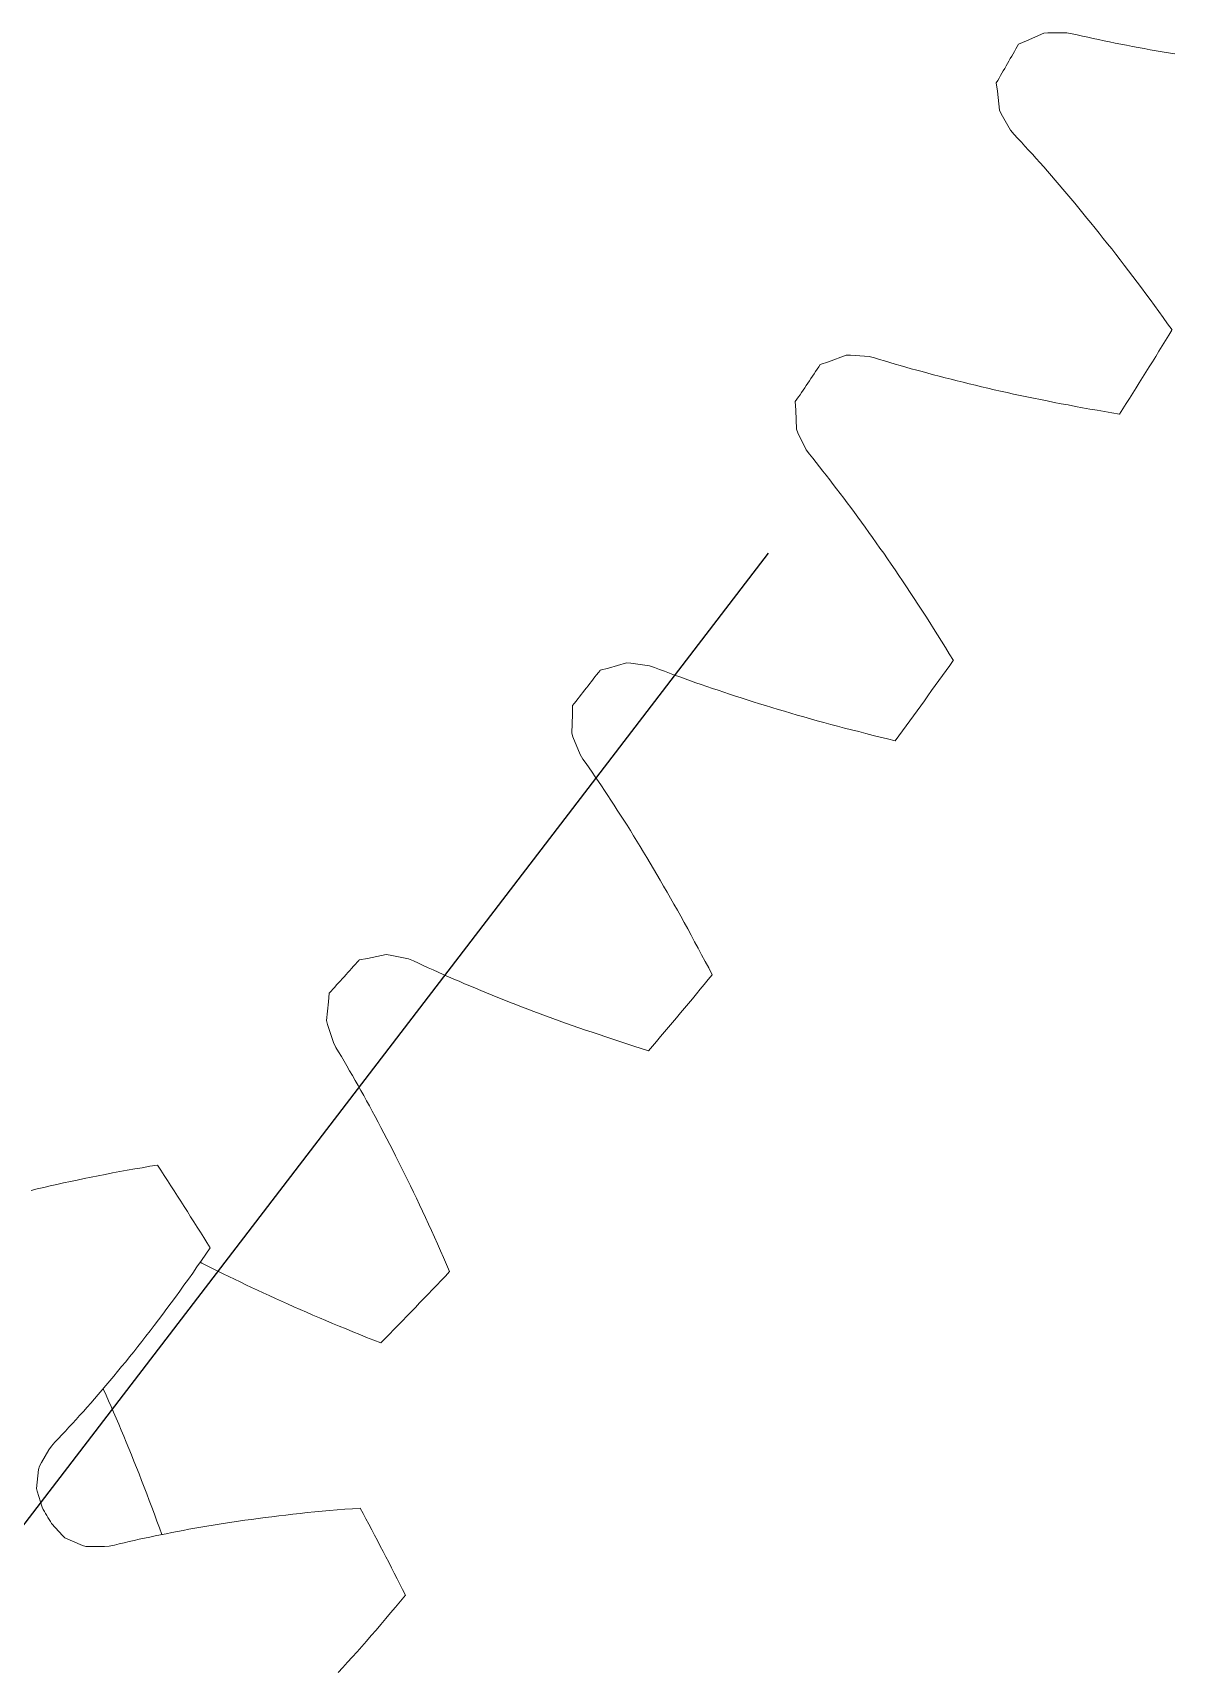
# Model space of a CAD drawing. Header units: millimetres. Extents: x 278858 to 279223, y 218711 to 219074.
# Drawn here: x 278959.26 to 278968.5, y 218885.94 to 218899.2 of the extents above; entities that cross this region are included whole.
import ezdxf

# ---------------------------------------------------------------- set-up
doc = ezdxf.new("R2010")
doc.units = ezdxf.units.MM
doc.header["$LTSCALE"] = 2
doc.layers.add('AM_4', color=3, linetype='Continuous', lineweight=25)
doc.layers.add('AM_9', color=251, linetype='Continuous', lineweight=15)

msp = doc.modelspace()

# ---------------------------------------------------------------- linework, layer by layer
at = {"layer": 'AM_4'}
msp.add_line((278965.221, 218894.986), (278949.393, 218874.344), dxfattribs=at)
at = {"layer": 'AM_9'}
for p, q in [((278967.25, 218899.11), (278967.314, 218899.137)), ((278967.314, 218899.137), (278967.454, 218899.199)), ((278967.454, 218899.199), (278967.487, 218899.202)), ((278967.487, 218899.202), (278967.641, 218899.201)), ((278967.641, 218899.201), (278967.683, 218899.194)), ((278967.683, 218899.194), (278967.725, 218899.185)), ((278967.725, 218899.185), (278967.768, 218899.175)), ((278967.768, 218899.175), (278967.81, 218899.166)), ((278967.81, 218899.166), (278967.854, 218899.156)), ((278967.854, 218899.156), (278967.898, 218899.147)), ((278967.898, 218899.147), (278967.942, 218899.138)), ((278967.942, 218899.138), (278967.987, 218899.128)), ((278967.987, 218899.128), (278968.032, 218899.119)), ((278968.032, 218899.119), (278968.078, 218899.11)), ((278968.078, 218899.11), (278968.125, 218899.101)), ((278968.125, 218899.101), (278968.172, 218899.092)), ((278968.172, 218899.092), (278968.219, 218899.083)), ((278968.219, 218899.083), (278968.267, 218899.074)), ((278968.267, 218899.074), (278968.316, 218899.065)), ((278968.316, 218899.065), (278968.365, 218899.056)), ((278968.365, 218899.056), (278968.414, 218899.048)), ((278968.414, 218899.048), (278968.464, 218899.039)), ((278968.464, 218899.039), (278968.515, 218899.03)), ((278967.078, 218898.728), (278967.069, 218898.797)), ((278967.094, 218898.575), (278967.078, 218898.728)), ((278967.108, 218898.545), (278967.094, 218898.575)), ((278967.185, 218898.413), (278967.108, 218898.545)), ((278967.213, 218898.379), (278967.185, 218898.413)), ((278967.242, 218898.348), (278967.213, 218898.379)), ((278967.272, 218898.316), (278967.242, 218898.348)), ((278967.301, 218898.284), (278967.272, 218898.316)), ((278967.331, 218898.251), (278967.301, 218898.284)), ((278967.361, 218898.218), (278967.331, 218898.251)), ((278967.391, 218898.184), (278967.361, 218898.218)), ((278967.422, 218898.15), (278967.391, 218898.184)), ((278967.453, 218898.115), (278967.422, 218898.15)), ((278967.484, 218898.08), (278967.453, 218898.115)), ((278967.515, 218898.044), (278967.484, 218898.08)), ((278967.546, 218898.008), (278967.515, 218898.044)), ((278967.577, 218897.971), (278967.546, 218898.008)), ((278967.609, 218897.934), (278967.577, 218897.971)), ((278967.641, 218897.896), (278967.609, 218897.934)), ((278967.673, 218897.858), (278967.641, 218897.896)), ((278967.705, 218897.82), (278967.673, 218897.858)), ((278967.738, 218897.781), (278967.705, 218897.82)), ((278967.771, 218897.741), (278967.738, 218897.781)), ((278967.803, 218897.701), (278967.771, 218897.741)), ((278967.836, 218897.661), (278967.803, 218897.701)), ((278967.87, 218897.619), (278967.836, 218897.661)), ((278967.903, 218897.578), (278967.87, 218897.619)), ((278967.936, 218897.536), (278967.903, 218897.578)), ((278967.97, 218897.493), (278967.936, 218897.536)), ((278968.004, 218897.45), (278967.97, 218897.493)), ((278968.038, 218897.407), (278968.004, 218897.45)), ((278968.072, 218897.363), (278968.038, 218897.407)), ((278968.106, 218897.318), (278968.072, 218897.363)), ((278968.141, 218897.273), (278968.106, 218897.318)), ((278968.175, 218897.227), (278968.141, 218897.273)), ((278968.21, 218897.181), (278968.175, 218897.227)), ((278968.245, 218897.135), (278968.21, 218897.181)), ((278968.28, 218897.088), (278968.245, 218897.135)), ((278968.315, 218897.04), (278968.28, 218897.088)), ((278968.35, 218896.992), (278968.315, 218897.04)), ((278968.386, 218896.943), (278968.35, 218896.992)), ((278968.421, 218896.894), (278968.386, 218896.943)), ((278968.457, 218896.844), (278968.421, 218896.894)), ((278968.493, 218896.794), (278968.457, 218896.844)), ((278965.708, 218896.536), (278965.853, 218896.589)), ((278965.853, 218896.589), (278965.886, 218896.589)), ((278965.886, 218896.589), (278966.039, 218896.578)), ((278966.039, 218896.578), (278966.081, 218896.567)), ((278966.081, 218896.567), (278966.122, 218896.555)), ((278965.642, 218896.514), (278965.708, 218896.536)), ((278966.122, 218896.555), (278966.163, 218896.543)), ((278966.163, 218896.543), (278966.205, 218896.53)), ((278966.205, 218896.53), (278966.248, 218896.518)), ((278966.248, 218896.518), (278966.291, 218896.505)), ((278966.291, 218896.505), (278966.335, 218896.493)), ((278966.335, 218896.493), (278966.379, 218896.48)), ((278966.379, 218896.48), (278966.424, 218896.468)), ((278966.424, 218896.468), (278966.469, 218896.456)), ((278966.469, 218896.456), (278966.514, 218896.443)), ((278966.514, 218896.443), (278966.561, 218896.431)), ((278966.561, 218896.431), (278966.607, 218896.419)), ((278966.607, 218896.419), (278966.655, 218896.407)), ((278966.655, 218896.407), (278966.702, 218896.394)), ((278966.702, 218896.394), (278966.751, 218896.382)), ((278966.751, 218896.382), (278966.8, 218896.37)), ((278966.8, 218896.37), (278966.849, 218896.358)), ((278966.849, 218896.358), (278966.899, 218896.346)), ((278966.899, 218896.346), (278966.949, 218896.334)), ((278966.949, 218896.334), (278967, 218896.322)), ((278967, 218896.322), (278967.052, 218896.31)), ((278967.052, 218896.31), (278967.104, 218896.299)), ((278967.104, 218896.299), (278967.156, 218896.287)), ((278965.444, 218896.145), (278965.44, 218896.214)), ((278967.156, 218896.287), (278967.209, 218896.275)), ((278967.209, 218896.275), (278967.263, 218896.264)), ((278967.263, 218896.264), (278967.317, 218896.252)), ((278967.317, 218896.252), (278967.371, 218896.241)), ((278967.371, 218896.241), (278967.426, 218896.23)), ((278967.426, 218896.23), (278967.482, 218896.219)), ((278967.482, 218896.219), (278967.538, 218896.207)), ((278967.538, 218896.207), (278967.595, 218896.196)), ((278967.595, 218896.196), (278967.652, 218896.186)), ((278967.652, 218896.186), (278967.71, 218896.175)), ((278967.71, 218896.175), (278967.768, 218896.164)), ((278967.768, 218896.164), (278967.827, 218896.153)), ((278965.45, 218895.991), (278965.444, 218896.145)), ((278967.827, 218896.153), (278967.886, 218896.143)), ((278967.886, 218896.143), (278967.946, 218896.133)), ((278967.946, 218896.133), (278968.006, 218896.122)), ((278968.006, 218896.122), (278968.067, 218896.112)), ((278965.461, 218895.96), (278965.45, 218895.991)), ((278965.529, 218895.822), (278965.461, 218895.96)), ((278965.555, 218895.787), (278965.529, 218895.822)), ((278965.582, 218895.754), (278965.555, 218895.787)), ((278965.609, 218895.72), (278965.582, 218895.754)), ((278965.636, 218895.686), (278965.609, 218895.72)), ((278965.663, 218895.651), (278965.636, 218895.686)), ((278965.691, 218895.616), (278965.663, 218895.651)), ((278965.719, 218895.58), (278965.691, 218895.616)), ((278965.747, 218895.543), (278965.719, 218895.58)), ((278965.775, 218895.507), (278965.747, 218895.543)), ((278965.804, 218895.469), (278965.775, 218895.507)), ((278965.832, 218895.432), (278965.804, 218895.469)), ((278965.861, 218895.393), (278965.832, 218895.432)), ((278965.89, 218895.355), (278965.861, 218895.393)), ((278965.919, 218895.315), (278965.89, 218895.355)), ((278965.948, 218895.276), (278965.919, 218895.315)), ((278965.977, 218895.236), (278965.948, 218895.276)), ((278966.007, 218895.195), (278965.977, 218895.236)), ((278966.037, 218895.154), (278966.007, 218895.195)), ((278966.066, 218895.112), (278966.037, 218895.154)), ((278966.096, 218895.07), (278966.066, 218895.112)), ((278966.126, 218895.027), (278966.096, 218895.07)), ((278966.157, 218894.984), (278966.126, 218895.027)), ((278966.187, 218894.94), (278966.157, 218894.984)), ((278966.217, 218894.895), (278966.187, 218894.94)), ((278966.248, 218894.851), (278966.217, 218894.895)), ((278966.279, 218894.805), (278966.248, 218894.851)), ((278966.31, 218894.76), (278966.279, 218894.805)), ((278966.341, 218894.713), (278966.31, 218894.76)), ((278966.372, 218894.666), (278966.341, 218894.713)), ((278966.403, 218894.619), (278966.372, 218894.666)), ((278966.434, 218894.571), (278966.403, 218894.619)), ((278966.466, 218894.523), (278966.434, 218894.571)), ((278966.497, 218894.474), (278966.466, 218894.523)), ((278966.529, 218894.424), (278966.497, 218894.474)), ((278966.561, 218894.374), (278966.529, 218894.424)), ((278966.592, 218894.324), (278966.561, 218894.374)), ((278966.624, 218894.273), (278966.592, 218894.324)), ((278966.656, 218894.221), (278966.624, 218894.273)), ((278966.688, 218894.169), (278966.656, 218894.221)), ((278963.858, 218894.036), (278963.925, 218894.053)), ((278963.925, 218894.053), (278964.073, 218894.096)), ((278964.073, 218894.096), (278964.106, 218894.094)), ((278964.106, 218894.094), (278964.258, 218894.072)), ((278964.258, 218894.072), (278964.299, 218894.059)), ((278964.299, 218894.059), (278964.339, 218894.044)), ((278964.339, 218894.044), (278964.379, 218894.028)), ((278966.721, 218894.116), (278966.688, 218894.169)), ((278964.379, 218894.028), (278964.421, 218894.013)), ((278964.421, 218894.013), (278964.462, 218893.997)), ((278964.462, 218893.997), (278964.504, 218893.982)), ((278964.504, 218893.982), (278964.547, 218893.967)), ((278964.547, 218893.967), (278964.59, 218893.951)), ((278964.59, 218893.951), (278964.634, 218893.936)), ((278964.634, 218893.936), (278964.678, 218893.92)), ((278964.678, 218893.92), (278964.723, 218893.905)), ((278964.723, 218893.905), (278964.768, 218893.889)), ((278964.768, 218893.889), (278964.814, 218893.874)), ((278964.814, 218893.874), (278964.86, 218893.858)), ((278964.86, 218893.858), (278964.907, 218893.843)), ((278964.907, 218893.843), (278964.954, 218893.827)), ((278964.954, 218893.827), (278965.002, 218893.812)), ((278965.002, 218893.812), (278965.05, 218893.796)), ((278965.05, 218893.796), (278965.099, 218893.781)), ((278965.099, 218893.781), (278965.149, 218893.765)), ((278963.629, 218893.528), (278963.634, 218893.681)), ((278963.634, 218893.681), (278963.635, 218893.751)), ((278965.149, 218893.765), (278965.199, 218893.75)), ((278965.199, 218893.75), (278965.249, 218893.735)), ((278965.249, 218893.735), (278965.3, 218893.719)), ((278965.3, 218893.719), (278965.352, 218893.704)), ((278965.352, 218893.704), (278965.404, 218893.689)), ((278965.404, 218893.689), (278965.456, 218893.673)), ((278965.456, 218893.673), (278965.51, 218893.658)), ((278965.51, 218893.658), (278965.563, 218893.643)), ((278965.563, 218893.643), (278965.617, 218893.628)), ((278963.638, 218893.496), (278963.629, 218893.528)), ((278965.617, 218893.628), (278965.672, 218893.613)), ((278965.672, 218893.613), (278965.727, 218893.598)), ((278965.727, 218893.598), (278965.783, 218893.583)), ((278965.783, 218893.583), (278965.839, 218893.568)), ((278965.839, 218893.568), (278965.896, 218893.553)), ((278965.896, 218893.553), (278965.954, 218893.539)), ((278965.954, 218893.539), (278966.011, 218893.524)), ((278966.011, 218893.524), (278966.07, 218893.509)), ((278963.697, 218893.354), (278963.638, 218893.496)), ((278966.07, 218893.509), (278966.129, 218893.495)), ((278966.129, 218893.495), (278966.188, 218893.481)), ((278966.188, 218893.481), (278966.248, 218893.466)), ((278963.719, 218893.317), (278963.697, 218893.354)), ((278963.744, 218893.282), (278963.719, 218893.317)), ((278963.769, 218893.246), (278963.744, 218893.282)), ((278963.793, 218893.21), (278963.769, 218893.246)), ((278963.818, 218893.174), (278963.793, 218893.21)), ((278963.844, 218893.136), (278963.818, 218893.174)), ((278963.869, 218893.099), (278963.844, 218893.136)), ((278963.894, 218893.061), (278963.869, 218893.099)), ((278963.92, 218893.022), (278963.894, 218893.061)), ((278963.946, 218892.983), (278963.92, 218893.022)), ((278963.971, 218892.943), (278963.946, 218892.983)), ((278963.997, 218892.903), (278963.971, 218892.943)), ((278964.024, 218892.862), (278963.997, 218892.903)), ((278964.05, 218892.821), (278964.024, 218892.862)), ((278964.076, 218892.78), (278964.05, 218892.821)), ((278964.103, 218892.737), (278964.076, 218892.78)), ((278964.129, 218892.695), (278964.103, 218892.737)), ((278964.156, 218892.651), (278964.129, 218892.695)), ((278964.183, 218892.608), (278964.156, 218892.651)), ((278964.21, 218892.563), (278964.183, 218892.608)), ((278964.237, 218892.519), (278964.21, 218892.563)), ((278964.264, 218892.473), (278964.237, 218892.519)), ((278964.291, 218892.428), (278964.264, 218892.473)), ((278964.318, 218892.381), (278964.291, 218892.428)), ((278964.346, 218892.335), (278964.318, 218892.381)), ((278964.373, 218892.287), (278964.346, 218892.335)), ((278964.401, 218892.239), (278964.373, 218892.287)), ((278964.429, 218892.191), (278964.401, 218892.239)), ((278964.456, 218892.142), (278964.429, 218892.191)), ((278964.484, 218892.093), (278964.456, 218892.142)), ((278964.512, 218892.043), (278964.484, 218892.093)), ((278964.54, 218891.992), (278964.512, 218892.043)), ((278964.568, 218891.941), (278964.54, 218891.992)), ((278964.596, 218891.89), (278964.568, 218891.941)), ((278964.624, 218891.837), (278964.596, 218891.89)), ((278964.653, 218891.785), (278964.624, 218891.837)), ((278961.905, 218891.689), (278961.973, 218891.701)), ((278961.973, 218891.701), (278962.123, 218891.733)), ((278962.123, 218891.733), (278962.156, 218891.729)), ((278962.156, 218891.729), (278962.306, 218891.697)), ((278962.306, 218891.697), (278962.346, 218891.681)), ((278962.346, 218891.681), (278962.385, 218891.663)), ((278962.385, 218891.663), (278962.424, 218891.644)), ((278964.681, 218891.732), (278964.653, 218891.785)), ((278964.709, 218891.678), (278964.681, 218891.732)), ((278964.738, 218891.624), (278964.709, 218891.678)), ((278962.424, 218891.644), (278962.464, 218891.626)), ((278962.464, 218891.626), (278962.505, 218891.608)), ((278962.505, 218891.608), (278962.546, 218891.59)), ((278962.546, 218891.59), (278962.587, 218891.571)), ((278962.587, 218891.571), (278962.629, 218891.553)), ((278962.629, 218891.553), (278962.672, 218891.534)), ((278962.672, 218891.534), (278962.715, 218891.516)), ((278964.766, 218891.569), (278964.738, 218891.624)), ((278961.657, 218891.351), (278961.662, 218891.42)), ((278962.715, 218891.516), (278962.758, 218891.497)), ((278962.758, 218891.497), (278962.802, 218891.479)), ((278962.802, 218891.479), (278962.847, 218891.46)), ((278962.847, 218891.46), (278962.892, 218891.441)), ((278962.892, 218891.441), (278962.938, 218891.423)), ((278962.938, 218891.423), (278962.984, 218891.404)), ((278962.984, 218891.404), (278963.03, 218891.385)), ((278961.641, 218891.198), (278961.657, 218891.351)), ((278963.03, 218891.385), (278963.078, 218891.366)), ((278963.078, 218891.366), (278963.125, 218891.348)), ((278963.125, 218891.348), (278963.174, 218891.329)), ((278963.174, 218891.329), (278963.222, 218891.31)), ((278963.222, 218891.31), (278963.272, 218891.291)), ((278963.272, 218891.291), (278963.321, 218891.272)), ((278963.321, 218891.272), (278963.372, 218891.253)), ((278961.648, 218891.165), (278961.641, 218891.198)), ((278961.696, 218891.02), (278961.648, 218891.165)), ((278963.372, 218891.253), (278963.423, 218891.234)), ((278963.423, 218891.234), (278963.474, 218891.215)), ((278963.474, 218891.215), (278963.526, 218891.197)), ((278963.526, 218891.197), (278963.578, 218891.178)), ((278963.578, 218891.178), (278963.631, 218891.159)), ((278963.631, 218891.159), (278963.685, 218891.14)), ((278963.685, 218891.14), (278963.739, 218891.121)), ((278961.716, 218890.981), (278961.696, 218891.02)), ((278963.739, 218891.121), (278963.794, 218891.103)), ((278963.794, 218891.103), (278963.849, 218891.084)), ((278963.849, 218891.084), (278963.904, 218891.065)), ((278963.904, 218891.065), (278963.961, 218891.046)), ((278963.961, 218891.046), (278964.017, 218891.028)), ((278964.017, 218891.028), (278964.075, 218891.009)), ((278964.075, 218891.009), (278964.132, 218890.991)), ((278961.738, 218890.945), (278961.716, 218890.981)), ((278961.761, 218890.907), (278961.738, 218890.945)), ((278961.783, 218890.869), (278961.761, 218890.907)), ((278961.805, 218890.831), (278961.783, 218890.869)), ((278964.132, 218890.991), (278964.191, 218890.972)), ((278964.191, 218890.972), (278964.249, 218890.954)), ((278961.828, 218890.792), (278961.805, 218890.831)), ((278961.85, 218890.753), (278961.828, 218890.792)), ((278961.873, 218890.713), (278961.85, 218890.753)), ((278961.896, 218890.673), (278961.873, 218890.713)), ((278961.919, 218890.632), (278961.896, 218890.673)), ((278961.942, 218890.591), (278961.919, 218890.632)), ((278961.965, 218890.549), (278961.942, 218890.591)), ((278961.988, 218890.506), (278961.965, 218890.549)), ((278962.011, 218890.463), (278961.988, 218890.506)), ((278962.035, 218890.42), (278962.011, 218890.463)), ((278962.058, 218890.376), (278962.035, 218890.42)), ((278962.082, 218890.332), (278962.058, 218890.376)), ((278962.105, 218890.287), (278962.082, 218890.332)), ((278962.129, 218890.241), (278962.105, 218890.287)), ((278962.153, 218890.195), (278962.129, 218890.241)), ((278962.177, 218890.149), (278962.153, 218890.195)), ((278962.201, 218890.102), (278962.177, 218890.149)), ((278962.225, 218890.054), (278962.201, 218890.102)), ((278959.79, 218889.941), (278959.733, 218889.929)), ((278959.848, 218889.952), (278959.79, 218889.941)), ((278959.906, 218889.963), (278959.848, 218889.952)), ((278959.966, 218889.974), (278959.906, 218889.963)), ((278960.025, 218889.985), (278959.966, 218889.974)), ((278960.086, 218889.996), (278960.025, 218889.985)), ((278960.147, 218890.006), (278960.086, 218889.996)), ((278960.209, 218890.017), (278960.147, 218890.006)), ((278960.271, 218890.027), (278960.209, 218890.017)), ((278962.249, 218890.006), (278962.225, 218890.054)), ((278962.273, 218889.957), (278962.249, 218890.006)), ((278962.297, 218889.908), (278962.273, 218889.957)), ((278959.297, 218889.834), (278959.246, 218889.822)), ((278959.35, 218889.846), (278959.297, 218889.834)), ((278959.402, 218889.859), (278959.35, 218889.846)), ((278959.456, 218889.871), (278959.402, 218889.859)), ((278959.51, 218889.883), (278959.456, 218889.871)), ((278959.565, 218889.894), (278959.51, 218889.883)), ((278959.62, 218889.906), (278959.565, 218889.894)), ((278959.676, 218889.918), (278959.62, 218889.906)), ((278959.733, 218889.929), (278959.676, 218889.918)), ((278962.321, 218889.858), (278962.297, 218889.908)), ((278962.345, 218889.808), (278962.321, 218889.858)), ((278962.37, 218889.758), (278962.345, 218889.808)), ((278962.394, 218889.706), (278962.37, 218889.758)), ((278962.418, 218889.654), (278962.394, 218889.706)), ((278962.443, 218889.602), (278962.418, 218889.654)), ((278962.467, 218889.549), (278962.443, 218889.602)), ((278962.492, 218889.496), (278962.467, 218889.549)), ((278962.516, 218889.442), (278962.492, 218889.496)), ((278962.54, 218889.388), (278962.516, 218889.442)), ((278960.627, 218889.253), (278960.662, 218889.304)), ((278960.662, 218889.304), (278960.698, 218889.357)), ((278962.565, 218889.333), (278962.54, 218889.388)), ((278962.589, 218889.277), (278962.565, 218889.333)), ((278962.614, 218889.221), (278962.589, 218889.277)), ((278960.521, 218889.102), (278960.556, 218889.152)), ((278960.556, 218889.152), (278960.591, 218889.202)), ((278960.591, 218889.202), (278960.627, 218889.253)), ((278960.617, 218889.24), (278960.631, 218889.233)), ((278960.631, 218889.233), (278960.673, 218889.211)), ((278960.673, 218889.211), (278960.717, 218889.19)), ((278960.717, 218889.19), (278960.76, 218889.168)), ((278960.76, 218889.168), (278960.804, 218889.146)), ((278960.804, 218889.146), (278960.849, 218889.124)), ((278962.638, 218889.164), (278962.614, 218889.221)), ((278960.416, 218888.957), (278960.451, 218889.005)), ((278960.451, 218889.005), (278960.485, 218889.053)), ((278960.485, 218889.053), (278960.521, 218889.102)), ((278960.849, 218889.124), (278960.894, 218889.102)), ((278960.894, 218889.102), (278960.94, 218889.08)), ((278960.94, 218889.08), (278960.986, 218889.058)), ((278960.986, 218889.058), (278961.033, 218889.036)), ((278961.033, 218889.036), (278961.081, 218889.013)), ((278961.081, 218889.013), (278961.128, 218888.991)), ((278960.347, 218888.864), (278960.381, 218888.91)), ((278960.381, 218888.91), (278960.416, 218888.957)), ((278961.128, 218888.991), (278961.177, 218888.969)), ((278961.177, 218888.969), (278961.226, 218888.947)), ((278961.226, 218888.947), (278961.275, 218888.924)), ((278961.275, 218888.924), (278961.325, 218888.902)), ((278961.325, 218888.902), (278961.376, 218888.879)), ((278961.376, 218888.879), (278961.427, 218888.857)), ((278960.245, 218888.728), (278960.278, 218888.773)), ((278960.278, 218888.773), (278960.313, 218888.818)), ((278960.313, 218888.818), (278960.347, 218888.864)), ((278961.427, 218888.857), (278961.478, 218888.834)), ((278961.478, 218888.834), (278961.53, 218888.812)), ((278961.53, 218888.812), (278961.583, 218888.789)), ((278961.583, 218888.789), (278961.636, 218888.767)), ((278961.636, 218888.767), (278961.69, 218888.744)), ((278961.69, 218888.744), (278961.744, 218888.722)), ((278960.144, 218888.598), (278960.177, 218888.641)), ((278960.177, 218888.641), (278960.211, 218888.684)), ((278960.211, 218888.684), (278960.245, 218888.728)), ((278961.744, 218888.722), (278961.799, 218888.699)), ((278961.799, 218888.699), (278961.854, 218888.677)), ((278961.854, 218888.677), (278961.91, 218888.654)), ((278961.91, 218888.654), (278961.966, 218888.631)), ((278961.966, 218888.631), (278962.023, 218888.609)), ((278962.023, 218888.609), (278962.08, 218888.586)), ((278960.013, 218888.434), (278960.045, 218888.474)), ((278960.045, 218888.474), (278960.078, 218888.515)), ((278960.078, 218888.515), (278960.111, 218888.556)), ((278960.111, 218888.556), (278960.144, 218888.598)), ((278959.916, 218888.317), (278959.948, 218888.355)), ((278959.948, 218888.355), (278959.98, 218888.394)), ((278959.98, 218888.394), (278960.013, 218888.434)), ((278959.822, 218888.205), (278959.853, 218888.242)), ((278959.834, 218888.209), (278959.831, 218888.216)), ((278959.854, 218888.163), (278959.834, 218888.209)), ((278959.853, 218888.242), (278959.885, 218888.279)), ((278959.885, 218888.279), (278959.916, 218888.317)), ((278959.7, 218888.065), (278959.73, 218888.099)), ((278959.73, 218888.099), (278959.76, 218888.134)), ((278959.76, 218888.134), (278959.791, 218888.169)), ((278959.791, 218888.169), (278959.822, 218888.205)), ((278959.875, 218888.117), (278959.854, 218888.163)), ((278959.895, 218888.071), (278959.875, 218888.117)), ((278959.582, 218887.934), (278959.611, 218887.966)), ((278959.611, 218887.966), (278959.64, 218887.998)), ((278959.64, 218887.998), (278959.67, 218888.031)), ((278959.67, 218888.031), (278959.7, 218888.065)), ((278959.915, 218888.024), (278959.895, 218888.071)), ((278959.936, 218887.976), (278959.915, 218888.024)), ((278959.957, 218887.928), (278959.936, 218887.976)), ((278959.44, 218887.783), (278959.468, 218887.812)), ((278959.468, 218887.812), (278959.496, 218887.842)), ((278959.496, 218887.842), (278959.524, 218887.872)), ((278959.524, 218887.872), (278959.553, 218887.903)), ((278959.553, 218887.903), (278959.582, 218887.934)), ((278959.977, 218887.879), (278959.957, 218887.928)), ((278959.998, 218887.83), (278959.977, 218887.879)), ((278960.018, 218887.781), (278959.998, 218887.83)), ((278959.332, 218887.618), (278959.391, 218887.719)), ((278959.391, 218887.719), (278959.411, 218887.75)), ((278959.411, 218887.75), (278959.44, 218887.783)), ((278960.039, 218887.73), (278960.018, 218887.781)), ((278960.06, 218887.68), (278960.039, 218887.73)), ((278960.08, 218887.628), (278960.06, 218887.68)), ((278959.291, 218887.407), (278959.306, 218887.56)), ((278959.306, 218887.56), (278959.314, 218887.587)), ((278959.314, 218887.587), (278959.332, 218887.618)), ((278960.101, 218887.577), (278960.08, 218887.628)), ((278960.122, 218887.524), (278960.101, 218887.577)), ((278960.142, 218887.472), (278960.122, 218887.524)), ((278960.163, 218887.418), (278960.142, 218887.472)), ((278960.184, 218887.364), (278960.163, 218887.418)), ((278959.296, 218887.385), (278959.291, 218887.407)), ((278959.336, 218887.254), (278959.296, 218887.385)), ((278960.204, 218887.31), (278960.184, 218887.364)), ((278960.225, 218887.255), (278960.204, 218887.31)), ((278960.246, 218887.199), (278960.225, 218887.255)), ((278960.266, 218887.143), (278960.246, 218887.199)), ((278960.98, 218887.149), (278960.927, 218887.141)), ((278961.033, 218887.156), (278960.98, 218887.149)), ((278961.088, 218887.164), (278961.033, 218887.156)), ((278961.143, 218887.171), (278961.088, 218887.164)), ((278961.198, 218887.178), (278961.143, 218887.171)), ((278961.254, 218887.185), (278961.198, 218887.178)), ((278961.311, 218887.191), (278961.254, 218887.185)), ((278961.369, 218887.198), (278961.311, 218887.191)), ((278961.427, 218887.204), (278961.369, 218887.198)), ((278961.485, 218887.211), (278961.427, 218887.204)), ((278961.545, 218887.217), (278961.485, 218887.211)), ((278961.605, 218887.222), (278961.545, 218887.217)), ((278961.665, 218887.228), (278961.605, 218887.222)), ((278961.726, 218887.233), (278961.665, 218887.228)), ((278961.788, 218887.239), (278961.726, 218887.233)), ((278961.851, 218887.243), (278961.788, 218887.239)), ((278961.914, 218887.248), (278961.851, 218887.243)), ((278959.505, 218887.022), (278959.412, 218887.122)), ((278959.521, 218887.007), (278959.505, 218887.022)), ((278960.208, 218887.013), (278960.165, 218887.004)), ((278960.252, 218887.022), (278960.208, 218887.013)), ((278960.296, 218887.031), (278960.252, 218887.022)), ((278960.287, 218887.087), (278960.266, 218887.143)), ((278960.306, 218887.033), (278960.287, 218887.087)), ((278960.341, 218887.04), (278960.296, 218887.031)), ((278960.386, 218887.049), (278960.341, 218887.04)), ((278960.432, 218887.058), (278960.386, 218887.049)), ((278960.479, 218887.067), (278960.432, 218887.058)), ((278960.526, 218887.076), (278960.479, 218887.067)), ((278960.574, 218887.084), (278960.526, 218887.076)), ((278960.622, 218887.093), (278960.574, 218887.084)), ((278960.671, 218887.101), (278960.622, 218887.093)), ((278960.721, 218887.109), (278960.671, 218887.101)), ((278960.772, 218887.117), (278960.721, 218887.109)), ((278960.823, 218887.125), (278960.772, 218887.117)), ((278960.874, 218887.133), (278960.823, 218887.125)), ((278960.927, 218887.141), (278960.874, 218887.133)), ((278959.662, 218886.944), (278959.521, 218887.007)), ((278959.689, 218886.937), (278959.662, 218886.944)), ((278959.725, 218886.937), (278959.689, 218886.937)), ((278959.842, 218886.937), (278959.725, 218886.937)), ((278959.879, 218886.94), (278959.842, 218886.937)), ((278959.922, 218886.948), (278959.879, 218886.94)), ((278959.961, 218886.957), (278959.922, 218886.948)), ((278960, 218886.967), (278959.961, 218886.957)), ((278960.041, 218886.976), (278960, 218886.967)), ((278960.082, 218886.986), (278960.041, 218886.976)), ((278960.123, 218886.995), (278960.082, 218886.986)), ((278960.165, 218887.004), (278960.123, 218886.995)), ((278962.2, 218886.446), (278962.24, 218886.494)), ((278962.24, 218886.494), (278962.28, 218886.543)), ((278962.081, 218886.305), (278962.121, 218886.352)), ((278962.121, 218886.352), (278962.16, 218886.399)), ((278962.16, 218886.399), (278962.2, 218886.446)), ((278962.003, 218886.214), (278962.042, 218886.259)), ((278962.042, 218886.259), (278962.081, 218886.305)), ((278961.888, 218886.083), (278961.926, 218886.126)), ((278961.926, 218886.126), (278961.964, 218886.17)), ((278961.964, 218886.17), (278962.003, 218886.214)), ((278961.736, 218885.916), (278961.774, 218885.957)), ((278961.774, 218885.957), (278961.812, 218885.998)), ((278961.812, 218885.998), (278961.849, 218886.04)), ((278961.849, 218886.04), (278961.888, 218886.083))]:
    msp.add_line(p, q, dxfattribs=at)
for centre, radius, start, end in [((278929.271, 218920.828), 43.75, 329.7628, 330.2372), ((278929.271, 218920.828), 46, 327.4996, 328.5004), ((278929.271, 218920.828), 43.75, 325.7628, 326.2372), ((278929.271, 218920.828), 46, 323.4996, 324.5004), ((278929.271, 218920.828), 43.75, 321.7628, 322.2372), ((278929.271, 218920.828), 43.75, 317.7628, 318.2372), ((278929.271, 218920.828), 46, 319.4996, 320.5004), ((278929.271, 218869.828), 37, 31.8564, 33.0867), ((278929.271, 218920.828), 46, 315.4996, 316.5004), ((278929.271, 218869.828), 34.75, 29.846, 30.0972), ((278929.271, 218869.828), 37, 26.8564, 28.0867)]:
    msp.add_arc(centre, radius, start, end, dxfattribs=at)

doc.saveas('drawing.dxf')
